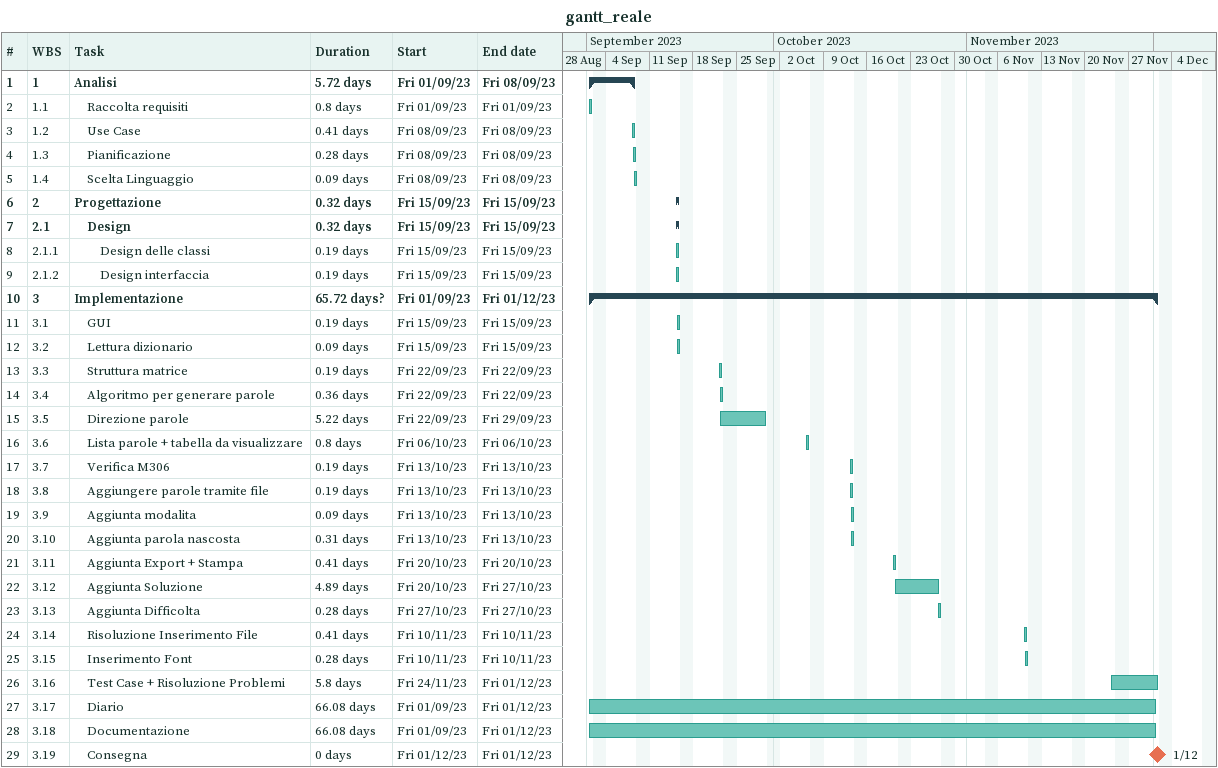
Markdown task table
gantt_reale

| ID | WBS | Task | Duration | Start | Finish |
|---|---|---|---|---|---|
| 1 | 1 | **Analisi** | 5.72d | 2023-09-01 | 2023-09-08 |
| 2 | 1.1 | Raccolta requisiti | 0.8d | 2023-09-01 | 2023-09-01 |
| 3 | 1.2 | Use Case | 0.41d | 2023-09-08 | 2023-09-08 |
| 4 | 1.3 | Pianificazione | 0.28d | 2023-09-08 | 2023-09-08 |
| 5 | 1.4 | Scelta Linguaggio | 0.09d | 2023-09-08 | 2023-09-08 |
| 6 | 2 | **Progettazione** | 0.32d | 2023-09-15 | 2023-09-15 |
| 7 | 2.1 | **Design** | 0.32d | 2023-09-15 | 2023-09-15 |
| 8 | 2.1.1 | Design delle classi | 0.19d | 2023-09-15 | 2023-09-15 |
| 9 | 2.1.2 | Design interfaccia | 0.19d | 2023-09-15 | 2023-09-15 |
| 10 | 3 | **Implementazione** | 65.72d? | 2023-09-01 | 2023-12-01 |
| 11 | 3.1 | GUI | 0.19d | 2023-09-15 | 2023-09-15 |
| 12 | 3.2 | Lettura dizionario | 0.09d | 2023-09-15 | 2023-09-15 |
| 13 | 3.3 | Struttura matrice | 0.19d | 2023-09-22 | 2023-09-22 |
| 14 | 3.4 | Algoritmo per generare parole | 0.36d | 2023-09-22 | 2023-09-22 |
| 15 | 3.5 | Direzione parole | 5.22d | 2023-09-22 | 2023-09-29 |
| 16 | 3.6 | Lista parole + tabella da visualizzare | 0.8d | 2023-10-06 | 2023-10-06 |
| 17 | 3.7 | Verifica M306 | 0.19d | 2023-10-13 | 2023-10-13 |
| 18 | 3.8 | Aggiungere parole tramite file | 0.19d | 2023-10-13 | 2023-10-13 |
| 19 | 3.9 | Aggiunta modalita | 0.09d | 2023-10-13 | 2023-10-13 |
| 20 | 3.10 | Aggiunta parola nascosta | 0.31d | 2023-10-13 | 2023-10-13 |
| 21 | 3.11 | Aggiunta Export + Stampa | 0.41d | 2023-10-20 | 2023-10-20 |
| 22 | 3.12 | Aggiunta Soluzione | 4.89d | 2023-10-20 | 2023-10-27 |
| 23 | 3.13 | Aggiunta Difficolta | 0.28d | 2023-10-27 | 2023-10-27 |
| 24 | 3.14 | Risoluzione Inserimento File | 0.41d | 2023-11-10 | 2023-11-10 |
| 25 | 3.15 | Inserimento Font | 0.28d | 2023-11-10 | 2023-11-10 |
| 26 | 3.16 | Test Case + Risoluzione Problemi | 5.8d | 2023-11-24 | 2023-12-01 |
| 27 | 3.17 | Diario | 66.08d | 2023-09-01 | 2023-12-01 |
| 28 | 3.18 | Documentazione | 66.08d | 2023-09-01 | 2023-12-01 |
| 29 | 3.19 | Consegna | 0d | 2023-12-01 | 2023-12-01 |
